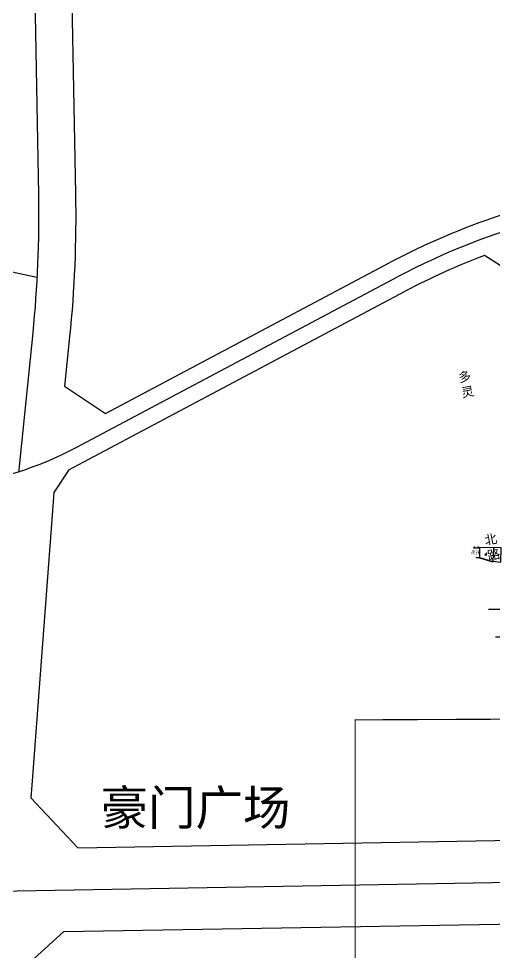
# Model space of a CAD drawing. Extents: x 529262 to 576451, y 2694391 to 2717535.
# Drawn here: x 564417.5 to 564622.5, y 2710207.3 to 2710609.8 of the extents above; entities that cross this region are included whole.
import ezdxf
from ezdxf.enums import TextEntityAlignment as Align
from ezdxf.xclip import XClip

# ---------------------------------------------------------------- set-up
doc = ezdxf.new("R2010")
doc.units = 0
doc.header["$XCLIPFRAME"] = 0
for name, color, linetype in [('JMD', 8, 'Continuous'), ('PP-COM', 7, 'Continuous'), ('RD-中线', 40, 'Continuous'), ('RD-红线', 7, 'Continuous'), ('RD-路名', 7, 'Continuous'), ('ZBTZ', 8, 'Continuous'), ('地块名称', 1, 'Continuous')]:
    doc.layers.add(name, color=color, linetype=linetype)
doc.styles.add('HZ', font='rs.shx', dxfattribs={"width": 0.8, "bigfont": 'hztxt.shx'})
doc.styles.add('STYLE1', font='simhei.ttf')
doc.styles.add('黑体', font='simhei.ttf')
doc.linetypes.add('1161', pattern='A,0,[149,AAA.SHX,S=0.15,R=0,X=0,Y=0],-1.6', length=1.6)

# ---------------------------------------------------------------- blocks, each defined once
blk = doc.blocks.new('A$C19FD0107')
at = {"layer": 'RD-中线', "color": 8, "linetype": 'Continuous', "flags": 128}
for points in [[(-6574.41, 16275.01), (-6571.98, 16143.31, -0.029856), (-6574.43, 16083.71), (-6580.38, 16024.89, 0.000507), (-6580.49, 16023.88, 0.000507)], [(-7111.18, 16211.49), (-7085.28, 16206.83), (-7058.57, 16201.1), (-7030.79, 16194.64), (-6901.04, 16173.08), (-6870.57, 16167.45), (-6839.63, 16162.62), (-6768.46, 16149.97, -0.009225), (-6763.03, 16148.9), (-6572.58, 16107.76)], [(-6555.69, 16034.32), (-6417.24, 16107.82, -0.057196)], [(-6798.56, 15996.11), (-6609, 16017.77, 0.093849), (-6555.69, 16034.32)], [(-6594.3, 15843.05, -0.002001), (-6589.5, 15843.15), (-6335.34, 15847.56)]]:
    blk.add_lwpolyline(points, format="xyb", dxfattribs=at)
at = {"layer": 'RD-中线', "color": 8, "linetype": 'Continuous'}
blk.add_lwpolyline([(-6353.56, 16132.8, 0.057196), (-6417.24, 16107.82)], format="xyb", dxfattribs=at)
at = {"layer": 'RD-红线', "color": 8, "linetype": 'Continuous', "flags": 128}
for points in [[(-6557.79, 16241.55), (-6555.98, 16143.61, -0.029856), (-6558.51, 16082.09), (-6560.68, 16060.73)], [(-6372.98, 16134.32, 0.042184), (-6420.53, 16114)], [(-6379.79, 16117.07, 0.032025), (-6413.96, 16101.64)]]:
    blk.add_lwpolyline(points, format="xyb", dxfattribs=at)
for points in [[(-6543.11, 16048.92), (-6420.53, 16114)], [(-6558.91, 16024.68), (-6552.41, 16028.13), (-6413.96, 16101.64)], [(-6565.25, 16014.99), (-6566, 16005.1), (-6574.8, 15888.73), (-6575.22, 15883.26)], [(-6554.93, 15861.75), (-6342.7, 15865.43)], [(-6560.94, 15825.65), (-6322.37, 15829.78)]]:
    blk.add_lwpolyline(points, dxfattribs=at)
at = {"layer": 'RD-红线', "color": 8}
for points in [[(-6359.54, 16104.09), (-6379.79, 16117.07, 0.501691)], [(-6560.68, 16060.73), (-6543.11, 16048.92, 0.599346)], [(-6558.91, 16024.68), (-6565.25, 16014.99, 0.257253)]]:
    blk.add_lwpolyline(points, format="xyb", dxfattribs=at)
at = {"layer": 'RD-红线', "color": 8, "linetype": 'Continuous'}
for points in [[(-6575.22, 15883.26), (-6554.93, 15861.75, 0.441684)], [(-6560.94, 15825.65), (-6580.44, 15808.07, 0.37414)]]:
    blk.add_lwpolyline(points, format="xyb", dxfattribs=at)
blk = doc.blocks.new('gc123')
at = {"color": 8}
for p, q in [((-1, 0), (1, 0)), ((0, 0), (-0.8, 1)), ((0, 0), (1.2, 2))]:
    blk.add_line(p, q, dxfattribs=at)

msp = doc.modelspace()

# ---------------------------------------------------------------- linework, layer by layer
at = {"const_width": 0.5}
msp.add_lwpolyline([(564562.501, 2710307.522), (564562.421, 2709590.678), (564888.143, 2709590.86), (564888.226, 2709664.058), (565134.095, 2709664.095), (565134.027, 2710310.134), (564562.501, 2710307.522)], dxfattribs=at)
at = {"layer": 'JMD', "linetype": 'Continuous'}
for p, q in [((564613.501, 2710381.702), (564614.077, 2710382.257)), ((564613.502, 2710381.727), (564614.302, 2710381.729)), ((564615.899, 2710381.658), (564615.344, 2710382.234)), ((564616.164, 2710377.417), (564616.208, 2710377.56)), ((564618.442, 2710376.717), (564618.486, 2710376.86)), ((564621.859, 2710375.667), (564621.903, 2710375.81))]:
    msp.add_line(p, q, dxfattribs=at)
at = {"layer": 'JMD', "linetype": 'Continuous', "elevation": 133.9, "flags": 128}
for points in [[(564613.614, 2710381.7), (564614.998, 2710381.675)], [(564614.998, 2710381.675), (564615.899, 2710381.658), (564615.905, 2710382.008)]]:
    msp.add_lwpolyline(points, dxfattribs=at)
at = {"layer": 'JMD', "linetype": 'Continuous', "flags": 128}
for points in [[(564613.614, 2710381.7), (564614.998, 2710381.675)], [(564614.998, 2710381.675), (564616.089, 2710381.655), (564616.16, 2710377.417), (564614.998, 2710377.438)], [(564614.998, 2710377.438), (564614.647, 2710377.445)]]:
    msp.add_lwpolyline(points, dxfattribs=at)
at = {"layer": 'JMD', "linetype": 'Continuous'}
msp.add_lwpolyline([(564625.448, 2710381.663), (564622.096, 2710381.813), (564621.855, 2710375.88), (564625.241, 2710375.526)], close=True, dxfattribs=at)
for points in [[(564616.164, 2710377.417), (564621.859, 2710375.667)], [(564616.208, 2710377.56), (564621.903, 2710375.81)], [(564620.041, 2710355.205), (564636.756, 2710355.211), (564636.76, 2710343.204), (564622.954, 2710343.199)]]:
    msp.add_lwpolyline(points, dxfattribs=at)
at = {"layer": 'ZBTZ', "linetype": '1161', "flags": 128}
msp.add_lwpolyline([(564622.096, 2710381.813), (564616.089, 2710381.655)], dxfattribs=at)

# ---------------------------------------------------------------- block references
at = {"layer": 'PP-COM'}
ref = msp.add_blockref('A$C19FD0107', (570997.993, 2694390.603), dxfattribs=at)
XClip(ref).set_block_clipping_path([(-9366.4383134884, 14428.6043910822), (-3328.4480743363, 17452.7484863754)])
at = {"layer": 'ZBTZ', "linetype": 'Continuous', "xscale": 0.5, "yscale": 0.5}
msp.add_blockref('gc123', (564618.83, 2710378.644), dxfattribs=at)

# ---------------------------------------------------------------- texts
at = {"layer": 'JMD', "linetype": 'Continuous', "style": 'HZ', "width": 0.8}
for p in [(564614.234, 2710379.492), (564616.244, 2710379.418)]:
    msp.add_text('砖', height=1.5, dxfattribs=at).set_placement(p, align=Align.MIDDLE_RIGHT)
at = {"layer": 'RD-路名', "color": 7, "char_height": 4, "attachment_point": 1, "style": '黑体'}
for s, insert, width, rotation in [('多\\P灵', (564606.631, 2710456.896), 27.94949, 11.10848), ('北\\P路', (564617.858, 2710386.751), 50.99419, 11.1791)]:
    msp.add_mtext(s, dxfattribs=dict(at, insert=insert, width=width, rotation=rotation))
at = {"layer": '地块名称', "color": 1, "style": 'STYLE1'}
msp.add_text('豪门广场', height=15, dxfattribs=at).set_placement((564452.789, 2710262.179))

doc.saveas('drawing.dxf')
